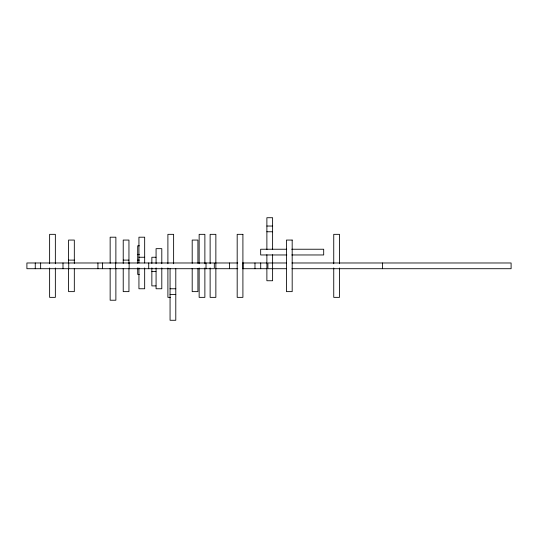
<?xml version="1.0" encoding="UTF-8"?>
<svg xmlns="http://www.w3.org/2000/svg" width="538" height="538" viewBox="0 0 538 538"><rect width="100%" height="100%" fill="white"/><g stroke="black" fill="none" stroke-linecap="round" stroke-linejoin="round"><path stroke-width="0.81" d="M266.882 226.034L272.611 226.034M266.882 231.764L272.611 231.764M139.355 245.792L137.715 245.792L137.715 263.304M286.72 249.235L260.668 249.235L260.668 254.965L286.848 254.965M291.764 249.235L323.694 249.235L323.694 254.965L291.764 254.965M137.715 254.387L139.355 254.387M138.939 257.251L144.668 257.251M155.953 257.251L151.857 257.251L151.857 263.506M68.588 260.116L74.318 260.116M123.222 260.116L128.952 260.116M137.715 260.116L139.355 260.116M215.328 262.981L237.816 262.981M242.604 262.981L266.962 262.981M286.451 262.981L267.904 262.981L267.904 268.711L286.451 268.711M291.952 262.981L511.1 262.981L511.1 268.711L291.952 268.711M215.328 268.711L237.816 268.711M242.604 268.711L266.902 268.711M151.857 271.576L155.953 271.576M139.355 274.441L137.715 274.441L137.715 267.897M155.953 285.9L151.857 285.9L151.857 267.897M170.062 288.765L175.791 288.765M170.062 294.494L175.791 294.494M170.351 297.359L167.896 297.359L167.896 267.951M382.491 262.981L382.491 268.711M339.471 263.748L339.471 234.333L333.742 234.333L333.742 263.748M339.471 267.951L339.471 297.359L333.742 297.359L333.742 267.951M272.611 249.652L272.611 217.722L266.882 217.722L266.882 249.652M272.611 254.696L272.611 280.749L266.882 280.749L266.882 254.696M260.708 262.981L260.708 268.711M254.978 262.981L254.978 268.711M243.008 262.981L243.008 268.711M229.531 262.981L229.531 268.711M210.129 263.748L210.129 234.333L215.859 234.333L215.859 297.359L210.129 297.359L210.129 267.951M206.02 262.981L206.02 268.711M204.877 263.748L204.877 234.333L199.147 234.333L199.147 263.748M204.877 267.951L204.877 297.359L199.147 297.359L199.147 267.951M197.923 263.351L197.923 240.062L192.194 240.062L192.194 263.351M197.923 268.341L197.923 291.63L192.194 291.63L192.194 268.341M175.791 268.711L175.791 320.278L170.062 320.278L170.062 268.711M173.626 263.748L173.626 234.333L167.896 234.333L167.896 263.748M161.803 263.701L161.803 248.657L156.074 248.657L156.074 263.701M161.803 267.877L161.803 288.765L156.074 288.765L156.074 267.877M148.723 262.981L148.723 268.711M144.668 262.981L144.668 237.197L138.939 237.197L138.939 262.981M144.668 267.971L144.668 288.765L138.939 288.765L138.939 267.971M129.127 262.981L129.127 268.711M128.952 263.391L128.952 240.062L123.222 240.062L123.222 263.391M128.952 268.341L128.952 291.63L123.222 291.63L123.222 268.341M115.878 263.25L115.878 237.197L110.149 237.197L110.149 263.25M115.878 268.294L115.878 300.224L110.149 300.224L110.149 268.294M115.663 262.981L115.663 268.711M102.576 262.981L102.576 268.711M97.929 262.981L97.929 268.711M74.318 263.391L74.318 240.062L68.588 240.062L68.588 263.391M74.318 268.341L74.318 291.63L68.588 291.63L68.588 268.341M68.73 262.981L68.73 268.711M63 262.981L63 268.711M55.353 263.748L55.353 234.333L49.624 234.333L49.624 263.748M55.353 267.951L55.353 297.359L49.624 297.359L49.624 267.951M40.639 262.981L40.639 268.711M35.259 262.981L35.259 268.711M242.907 234.333L237.184 234.333L237.184 297.359L242.907 297.359L242.907 234.333M292.181 240.062L286.451 240.062L286.451 291.63L292.181 291.63L292.181 240.062M214.319 262.981L26.9 262.981L26.9 268.711L214.319 268.711L214.319 262.981"/></g></svg>
